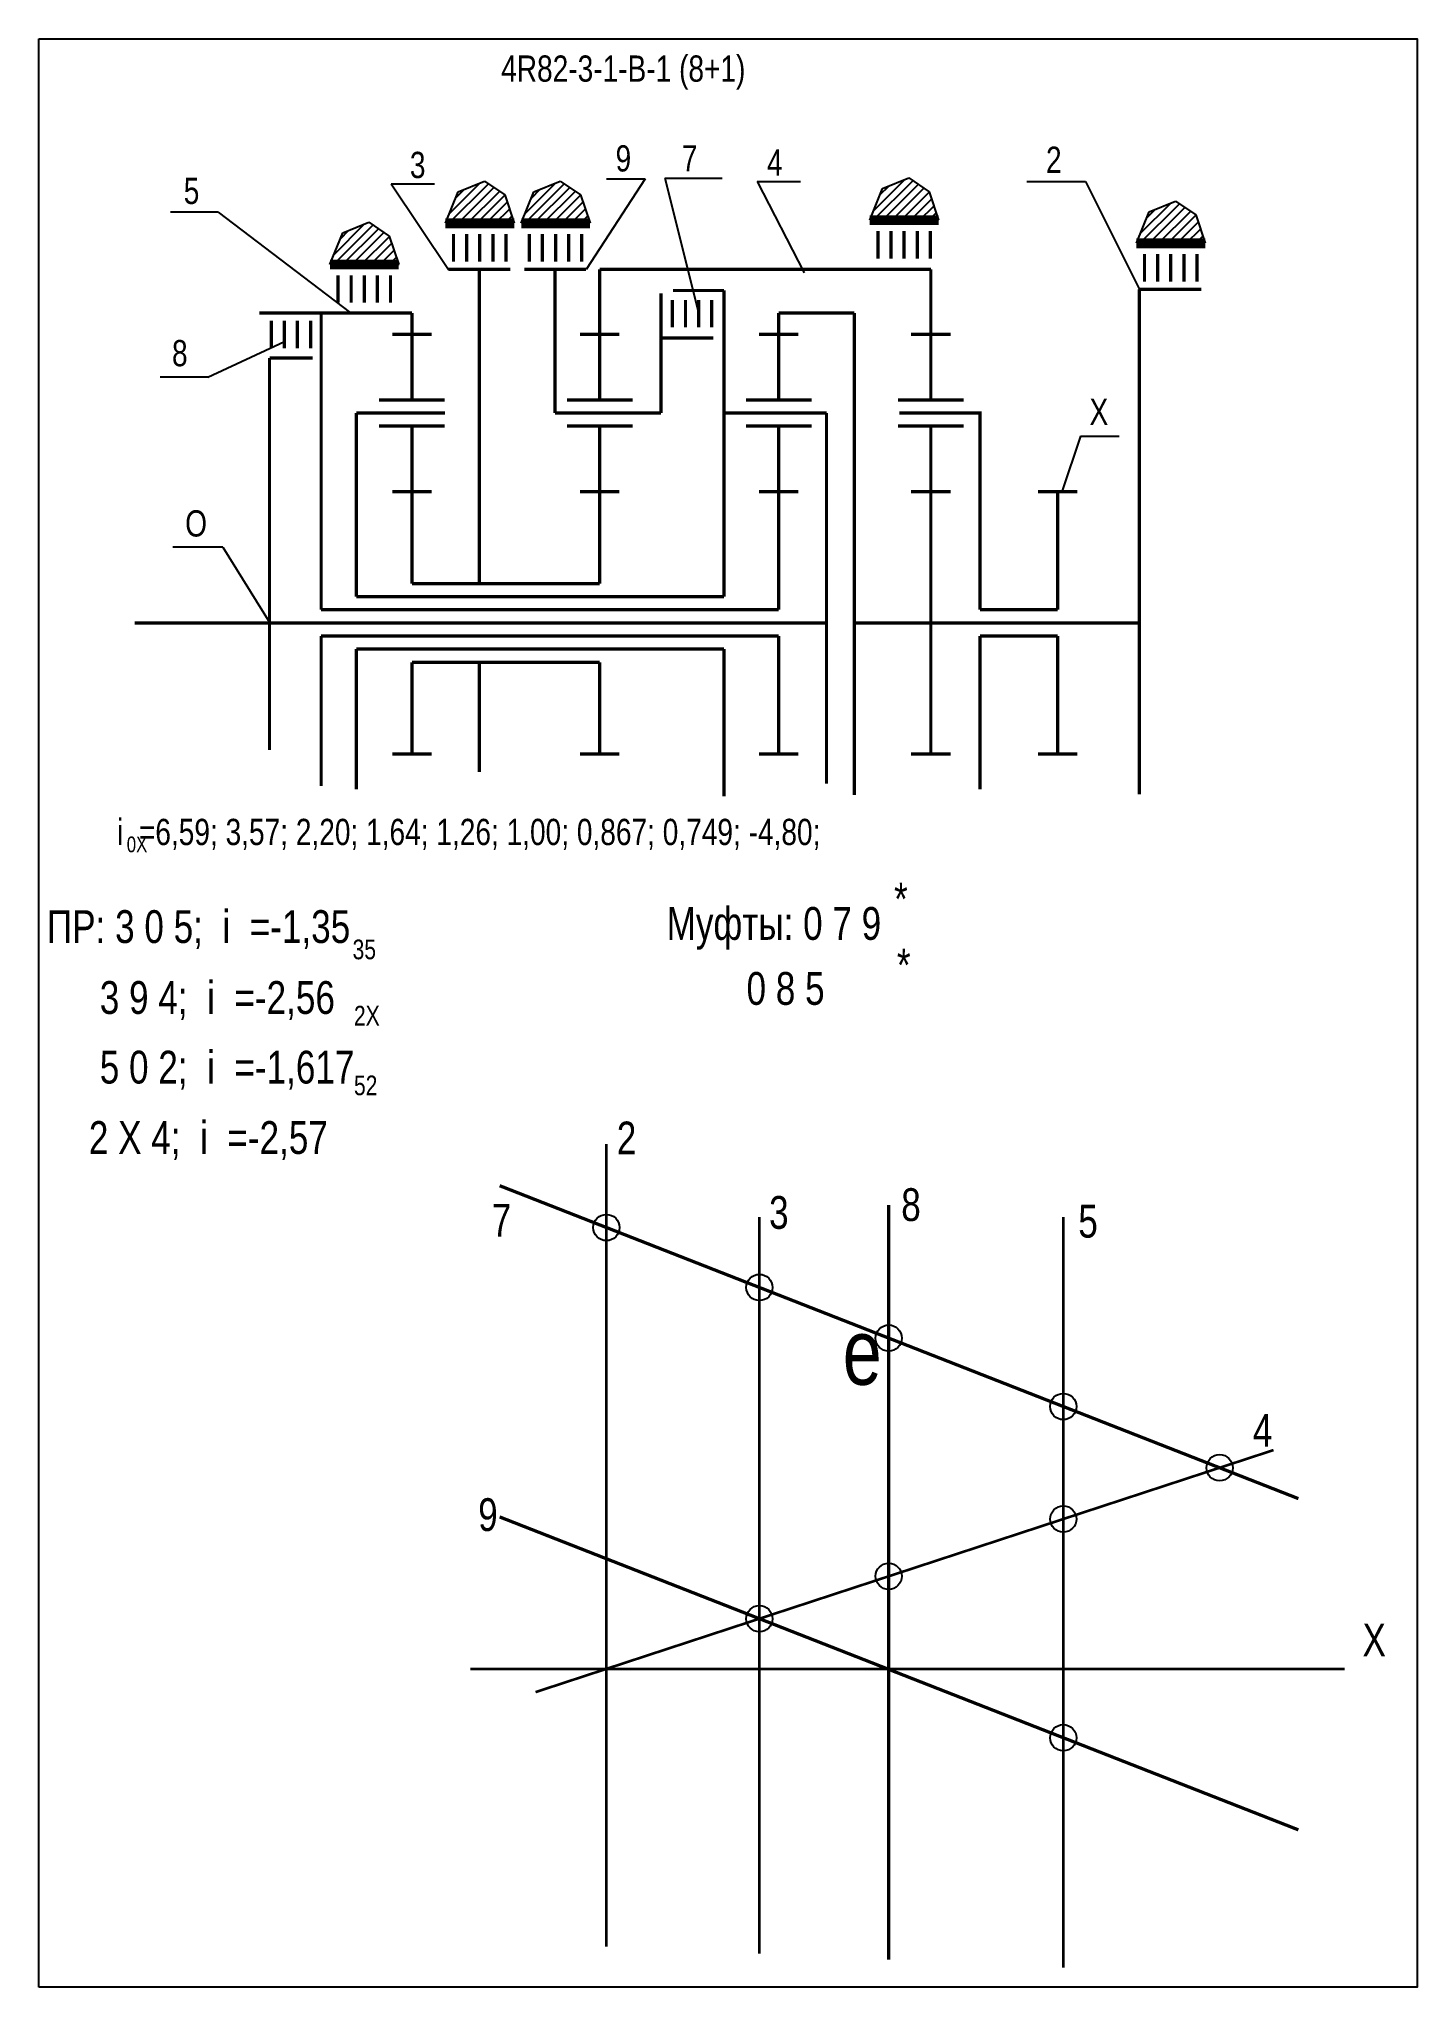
# Model space of a CAD drawing. Extents: x -352 to -142, y 153 to 450.
import ezdxf

# ---------------------------------------------------------------- set-up
doc = ezdxf.new("R2010")
doc.units = 0
doc.header["$LTSCALE"] = 15
doc.layers.get('0').update_dxf_attribs({"linetype": 'CONTINUOUS'})
doc.layers.add('DIM', color=92, linetype='CONTINUOUS')
doc.layers.add('MAIN', color=5, linetype='CONTINUOUS')
doc.styles.add('AMK', font='amk.shx', dxfattribs={"width": 0.8})

msp = doc.modelspace()

# ---------------------------------------------------------------- hatches: boundary and pattern name
at = {"layer": 'DIM'}
h = msp.add_hatch(dxfattribs=at)
h.set_pattern_fill('_USER', color=0, angle=45, style=0, pattern_type=0)
h.set_pattern_definition([(45, (-38.254, -3.942), (-0.7071068, 0.7071068), [])])
h.paths.add_polyline_path([(-288.55, 426.58), (-290.49, 421.76), (-280, 421.76), (-281.45, 426.08), (-284.56, 428.19)])
h = msp.add_hatch(dxfattribs=at)
h.set_pattern_fill('_USER', color=0, angle=45, style=0, pattern_type=0)
h.set_pattern_definition([(45, (-26.7075, -3.942), (-0.7071068, 0.7071068), [])])
h.paths.add_polyline_path([(-277, 426.58), (-278.95, 421.76), (-268.45, 421.76), (-269.9, 426.08), (-273.02, 428.19)])
h = msp.add_hatch(dxfattribs=at)
h.set_pattern_fill('_USER', color=0, angle=45, style=0, pattern_type=0)
h.set_pattern_definition([(45, (26.4144, -3.4683), (-0.7071068, 0.7071068), [])])
h.paths.add_polyline_path([(-223.88, 427.05), (-225.83, 422.23), (-215.33, 422.23), (-216.78, 426.55), (-219.89, 428.67)])
h = msp.add_hatch(dxfattribs=at)
h.set_pattern_fill('_USER', color=0, angle=45, style=0, pattern_type=0)
h.set_pattern_definition([(45, (67.0444, -6.9894), (-0.7071068, 0.7071068), [])])
h.paths.add_polyline_path([(-183.25, 423.53), (-185.2, 418.71), (-174.7, 418.71), (-176.15, 423.03), (-179.26, 425.15)])
h = msp.add_hatch(dxfattribs=at)
h.set_pattern_fill('_USER', color=0, angle=45, style=0, pattern_type=0)
h.set_pattern_definition([(45, (-55.8574, -10.2143), (-0.7071068, 0.7071068), [])])
h.paths.add_polyline_path([(-306.15, 420.3), (-308.1, 415.48), (-297.6, 415.48), (-299.05, 419.81), (-302.17, 421.92)])

# ---------------------------------------------------------------- linework, layer by layer
at = {"const_width": 0.4}
for points in [[(-265.96, 281.39), (-265.96, 159.02)], [(-242.64, 270.29), (-242.64, 157.96)], [(-196.34, 270.29), (-196.34, 155.84)], [(-276.76, 197.83), (-164.3, 234.73)]]:
    msp.add_lwpolyline(points, dxfattribs=at)
at = {"layer": 'DIM', "color": 0}
for p, q in [((-298.75, 427.8), (-292.18, 427.8)), ((-298.75, 427.8), (-290.03, 414.74)), ((-288.55, 426.58), (-284.56, 428.19)), ((-284.56, 428.19), (-281.45, 426.08)), ((-277, 426.58), (-273.02, 428.19)), ((-273.02, 428.19), (-269.9, 426.08)), ((-260.03, 428.55), (-269.07, 414.74)), ((-265.94, 428.55), (-260.03, 428.55)), ((-257.06, 428.62), (-248.33, 428.62)), ((-257.06, 428.62), (-251.91, 408.17)), ((-242.97, 428.15), (-236.4, 428.15)), ((-242.97, 428.15), (-235.83, 414.21)), ((-223.88, 427.05), (-219.89, 428.67)), ((-219.89, 428.67), (-216.78, 426.55)), ((-201.9, 428.15), (-192.97, 428.15)), ((-192.97, 428.15), (-184.73, 411.69)), ((-290.49, 421.76), (-288.55, 426.58)), ((-281.45, 426.08), (-280, 421.76)), ((-278.95, 421.76), (-277, 426.58)), ((-269.9, 426.08), (-268.45, 421.76)), ((-225.83, 422.23), (-223.88, 427.05)), ((-216.78, 426.55), (-215.33, 422.23)), ((-183.25, 423.53), (-179.26, 425.15)), ((-179.26, 425.15), (-176.15, 423.03)), ((-325.13, 423.45), (-332.39, 423.45)), ((-325.13, 423.45), (-304.96, 408.09)), ((-306.15, 420.3), (-302.17, 421.92)), ((-302.17, 421.92), (-299.05, 419.81)), ((-185.2, 418.71), (-183.25, 423.53)), ((-176.15, 423.03), (-174.7, 418.71)), ((-308.1, 415.48), (-306.15, 420.3)), ((-299.05, 419.81), (-297.6, 415.48)), ((-289.24, 421.57), (-282.33, 421.57)), ((-277.69, 421.57), (-270.78, 421.57)), ((-183.94, 418.52), (-177.03, 418.52)), ((-306.84, 415.3), (-299.93, 415.3)), ((-326.68, 398.28), (-315.04, 403.76)), ((-326.68, 398.28), (-333.94, 398.28)), ((-326.68, 398.28), (-326.68, 398.28)), ((-193.72, 389.3), (-196.54, 380.84)), ((-193.72, 389.3), (-187.81, 389.3)), ((-324.4, 372.4), (-332.01, 372.4)), ((-324.4, 372.4), (-317.27, 360.84))]:
    msp.add_line(p, q, dxfattribs=at)
for points, const_width in [([(-285.32, 414.74), (-285.32, 366.84)], 0.5), ([(-273.78, 414.74), (-273.78, 392.84)], 0.5), ([(-266.97, 414.74), (-216.52, 414.74)], 0.5), ([(-257.62, 392.84), (-257.62, 411.07)], 0.5), ([(-248.03, 411.52), (-255.8, 411.52)], 0.5), ([(-244.32, 392.84), (-248.03, 392.84), (-248.03, 411.52)], 0.5), ([(-184.73, 411.69), (-184.73, 360.84)], 0.5), ([(-309.43, 408.09), (-309.43, 362.84)], 0.5), ([(-295.59, 408.09), (-309.43, 408.09)], 0.5), ([(-239.7, 408.09), (-228.16, 408.09)], 0.5), ([(-228.16, 408.09), (-228.16, 360.84)], 0.5), ([(-317.3, 401.24), (-310.72, 401.24)], 0.5), ([(-317.3, 401.24), (-317.3, 341.45)], 0.5), ([(-299.83, 392.84), (-304.07, 392.84)], 0.5), ([(-304.07, 392.84), (-304.07, 364.84)], 0.5), ([(-271.63, 392.84), (-273.78, 392.84)], 0.5), ([(-248.03, 392.84), (-248.03, 364.84)], 0.5), ([(-232.42, 392.84), (-232.42, 360.84)], 0.5), ([(-211.99, 392.84), (-209.02, 392.84), (-209.02, 362.84)], 0.5), ([(-295.59, 366.84), (-266.97, 366.84)], 0.5), ([(-309.43, 362.84), (-239.7, 362.84)], 0.5), ([(-304.07, 364.84), (-248.03, 364.84)], 0.5), ([(-209.02, 362.84), (-197.18, 362.84)], 0.5), ([(-337.85, 360.84), (-266.97, 360.84)], 0.5), ([(-266.97, 360.84), (-232.42, 360.84)], 0.5), ([(-232.42, 360.84), (-232.42, 336.32)], 0.5), ([(-228.16, 360.84), (-228.16, 334.58)], 0.5), ([(-228.16, 360.84), (-184.73, 360.84)], 0.5), ([(-184.73, 360.84), (-184.73, 334.72)], 0.5), ([(-309.43, 358.84), (-239.7, 358.84)], 0.5), ([(-309.43, 358.84), (-309.43, 335.99)], 0.5), ([(-304.07, 356.84), (-248.03, 356.84)], 0.5), ([(-304.07, 356.84), (-304.07, 335.49)], 0.5), ([(-248.03, 356.84), (-248.03, 334.38)], 0.5), ([(-209.02, 358.84), (-197.18, 358.84)], 0.5), ([(-209.02, 358.84), (-209.02, 335.49)], 0.5), ([(-295.59, 354.84), (-266.97, 354.84)], 0.5), ([(-285.32, 354.84), (-285.32, 338.11)], 0.5), ([(-160.51, 227.33), (-282.23, 275.04)], 0.5), ([(-222.94, 272.1), (-222.94, 157.06)], 0.5), ([(-160.51, 176.83), (-282.23, 224.54)], 0.5), ([(-286.69, 201.37), (-153.47, 201.37)], 0.4)]:
    msp.add_lwpolyline(points, dxfattribs=dict(at, const_width=const_width))
msp.add_lwpolyline([(-309.43, 362.84, 0.5, 0.5, 0), (-239.7, 362.84, 0.5, 0.5, 0)], format="xyseb", dxfattribs=at)
for centre in [(-265.96, 268.66), (-242.64, 259.52), (-222.94, 251.8), (-196.34, 241.37), (-172.52, 232.04), (-196.34, 224.22), (-222.94, 215.49), (-242.64, 209.02), (-196.34, 190.87)]:
    msp.add_circle(centre, 2, dxfattribs=at)
at = {"layer": 'MAIN'}
for points in [[(-352.43, 152.87), (-352.43, 449.87)], [(-352.43, 449.87), (-142.43, 449.87), (-142.43, 152.87), (-352.43, 152.87)]]:
    msp.add_lwpolyline(points, dxfattribs=at)
at = {"layer": 'MAIN', "color": 0}
for points, const_width in [([(-290.49, 421.76), (-280, 421.76)], 1.5), ([(-278.95, 421.76), (-268.45, 421.76)], 1.5), ([(-225.83, 422.23), (-215.33, 422.23)], 1.5), ([(-281.26, 420.11), (-281.26, 415.91)], 0.5), ([(-269.71, 420.11), (-269.71, 415.91)], 0.5), ([(-216.59, 420.58), (-216.59, 416.38)], 0.5), ([(-185.2, 418.71), (-174.7, 418.71)], 1.5), ([(-308.1, 415.48), (-297.6, 415.48)], 1.5), ([(-175.96, 417.06), (-175.96, 412.86)], 0.5), ([(-298.86, 413.83), (-298.86, 409.64)], 0.5), ([(-290.03, 414.74), (-280.62, 414.74)], 0.5), ([(-278.48, 414.74), (-269.07, 414.74)], 0.5), ([(-266.97, 404.84), (-266.97, 414.74)], 0.5), ([(-216.52, 394.84), (-216.52, 414.74)], 0.5), ([(-249.91, 410.08), (-249.91, 405.88)], 0.5), ([(-184.73, 411.69), (-175.32, 411.69)], 0.5), ([(-318.84, 408.09), (-309.43, 408.09)], 0.5), ([(-295.59, 404.84), (-295.59, 408.09)], 0.5), ([(-239.7, 404.84), (-239.7, 408.09)], 0.5), ([(-295.59, 404.84), (-298.59, 404.84)], 0.5), ([(-295.59, 394.84), (-295.59, 404.84)], 0.5), ([(-295.59, 404.84), (-292.59, 404.84)], 0.5), ([(-266.97, 404.84), (-269.97, 404.84)], 0.5), ([(-266.97, 394.84), (-266.97, 404.84)], 0.5), ([(-266.97, 404.84), (-263.97, 404.84)], 0.5), ([(-257.62, 404.29), (-249.68, 404.29)], 0.5), ([(-239.7, 404.84), (-242.7, 404.84)], 0.5), ([(-239.7, 394.84), (-239.7, 404.84)], 0.5), ([(-239.7, 404.84), (-236.7, 404.84)], 0.5), ([(-216.52, 404.84), (-219.52, 404.84)], 0.5), ([(-216.52, 404.84), (-213.52, 404.84)], 0.5), ([(-290.58, 392.84), (-299.83, 392.84)], 0.5), ([(-257.62, 392.84), (-271.63, 392.84)], 0.5), ([(-232.42, 392.84), (-244.32, 392.84)], 0.5), ([(-211.99, 392.84), (-221.32, 392.84)], 0.5), ([(-295.59, 390.84), (-300.59, 390.84)], 0.5), ([(-295.59, 380.84), (-295.59, 390.84), (-290.59, 390.84)], 0.5), ([(-266.97, 390.84), (-271.97, 390.84)], 0.5), ([(-266.97, 380.84), (-266.97, 390.84), (-261.97, 390.84)], 0.5), ([(-239.7, 390.84), (-244.7, 390.84)], 0.5), ([(-239.7, 380.84), (-239.7, 390.84), (-234.7, 390.84)], 0.5), ([(-216.52, 390.84), (-221.52, 390.84)], 0.5), ([(-216.52, 380.84), (-216.52, 390.84), (-211.52, 390.84)], 0.5), ([(-295.59, 380.84), (-298.59, 380.84)], 0.5), ([(-295.59, 366.84), (-295.59, 380.84)], 0.5), ([(-295.59, 380.84), (-292.59, 380.84)], 0.5), ([(-266.97, 380.84), (-269.97, 380.84)], 0.5), ([(-266.97, 366.84), (-266.97, 380.84)], 0.5), ([(-266.97, 380.84), (-263.97, 380.84)], 0.5), ([(-239.7, 380.84), (-242.7, 380.84)], 0.5), ([(-239.7, 362.84), (-239.7, 380.84)], 0.5), ([(-239.7, 380.84), (-236.7, 380.84)], 0.5), ([(-216.52, 380.84), (-219.52, 380.84)], 0.5), ([(-216.52, 360.84), (-216.52, 380.84)], 0.5), ([(-216.52, 380.84), (-213.52, 380.84)], 0.5), ([(-197.18, 380.84), (-200.18, 380.84)], 0.5), ([(-197.18, 380.84), (-194.18, 380.84)], 0.5), ([(-197.18, 362.84), (-197.18, 380.84)], 0.5), ([(-216.52, 360.84), (-216.52, 340.84)], 0.5), ([(-239.7, 358.84), (-239.7, 340.84)], 0.5), ([(-197.18, 358.84), (-197.18, 340.84)], 0.5), ([(-295.59, 354.84), (-295.59, 340.84)], 0.5), ([(-266.97, 354.84), (-266.97, 340.84)], 0.5), ([(-295.59, 340.84), (-298.59, 340.84)], 0.5), ([(-295.59, 340.84), (-292.59, 340.84)], 0.5), ([(-266.97, 340.84), (-269.97, 340.84)], 0.5), ([(-266.97, 340.84), (-263.97, 340.84)], 0.5), ([(-239.7, 340.84), (-242.7, 340.84)], 0.5), ([(-239.7, 340.84), (-236.7, 340.84)], 0.5), ([(-216.52, 340.84), (-219.52, 340.84)], 0.5), ([(-216.52, 340.84), (-213.52, 340.84)], 0.5), ([(-197.18, 340.84), (-200.18, 340.84)], 0.5), ([(-197.18, 340.84), (-194.18, 340.84)], 0.5)]:
    msp.add_lwpolyline(points, dxfattribs=dict(at, const_width=const_width))
for points in [[(-289.26, 420.11, 0.5, 0.5, 0), (-289.26, 415.91, 0.5, 0.5, 0)], [(-287.26, 420.11, 0.5, 0.5, 0), (-287.26, 415.91, 0.5, 0.5, 0)], [(-285.26, 420.11, 0.5, 0.5, 0), (-285.26, 415.91, 0.5, 0.5, 0)], [(-283.26, 420.11, 0.5, 0.5, 0), (-283.26, 415.91, 0.5, 0.5, 0)], [(-277.71, 420.11, 0.5, 0.5, 0), (-277.71, 415.91, 0.5, 0.5, 0)], [(-275.71, 420.11, 0.5, 0.5, 0), (-275.71, 415.91, 0.5, 0.5, 0)], [(-273.71, 420.11, 0.5, 0.5, 0), (-273.71, 415.91, 0.5, 0.5, 0)], [(-271.71, 420.11, 0.5, 0.5, 0), (-271.71, 415.91, 0.5, 0.5, 0)], [(-224.59, 420.58, 0.5, 0.5, 0), (-224.59, 416.38, 0.5, 0.5, 0)], [(-222.59, 420.58, 0.5, 0.5, 0), (-222.59, 416.38, 0.5, 0.5, 0)], [(-220.59, 420.58, 0.5, 0.5, 0), (-220.59, 416.38, 0.5, 0.5, 0)], [(-218.59, 420.58, 0.5, 0.5, 0), (-218.59, 416.38, 0.5, 0.5, 0)], [(-183.96, 417.06, 0.5, 0.5, 0), (-183.96, 412.86, 0.5, 0.5, 0)], [(-181.96, 417.06, 0.5, 0.5, 0), (-181.96, 412.86, 0.5, 0.5, 0)], [(-179.96, 417.06, 0.5, 0.5, 0), (-179.96, 412.86, 0.5, 0.5, 0)], [(-177.96, 417.06, 0.5, 0.5, 0), (-177.96, 412.86, 0.5, 0.5, 0)], [(-306.86, 413.83, 0.5, 0.5, 0), (-306.86, 409.64, 0.5, 0.5, 0)], [(-304.86, 413.83, 0.5, 0.5, 0), (-304.86, 409.64, 0.5, 0.5, 0)], [(-302.86, 413.83, 0.5, 0.5, 0), (-302.86, 409.64, 0.5, 0.5, 0)], [(-300.86, 413.83, 0.5, 0.5, 0), (-300.86, 409.64, 0.5, 0.5, 0)], [(-255.91, 410.08, 0.5, 0.5, 0), (-255.91, 405.88, 0.5, 0.5, 0)], [(-253.91, 410.08, 0.5, 0.5, 0), (-253.91, 405.88, 0.5, 0.5, 0)], [(-251.91, 410.08, 0.5, 0.5, 0), (-251.91, 405.88, 0.5, 0.5, 0)], [(-317.04, 406.92, 0.5, 0.5, 0), (-317.04, 402.72, 0.5, 0.5, 0)], [(-315.04, 406.92, 0.5, 0.5, 0), (-315.04, 402.72, 0.5, 0.5, 0)], [(-313.04, 406.92, 0.5, 0.5, 0), (-313.04, 402.72, 0.5, 0.5, 0)], [(-311.04, 406.92, 0.5, 0.5, 0), (-311.04, 402.72, 0.5, 0.5, 0)], [(-290.59, 394.84, 0.5, 0.5, 0), (-300.59, 394.84, 0.5, 0.5, 0)], [(-261.97, 394.84, 0.5, 0.5, 0), (-271.97, 394.84, 0.5, 0.5, 0)], [(-234.7, 394.84, 0.5, 0.5, 0), (-244.7, 394.84, 0.5, 0.5, 0)], [(-211.52, 394.84, 0.5, 0.5, 0), (-221.52, 394.84, 0.5, 0.5, 0)]]:
    msp.add_lwpolyline(points, format="xyseb", dxfattribs=at)

# ---------------------------------------------------------------- texts
at = {"layer": 'DIM', "color": 0, "style": 'AMK', "width": 0.8}
for s, height, p in [('4R82-3-1-B-1 (8+1)', 4, (-282, 443.35)), ('9', 4, (-264.56, 429.66)), ('7', 4, (-254.48, 429.66)), ('3', 4, (-295.91, 428.66)), ('4', 4, (-241.49, 429.03)), ('2', 4, (-198.97, 429.45)), ('5', 4, (-330.37, 424.7)), ('8', 4, (-332.16, 399.97)), ('X', 4, (-192.34, 391.02)), ('O', 4, (-330.15, 374.01)), ('i  =6,59; 3,57; 2,20; 1,64; 1,26; 1,00; 0,867; 0,749; -4,80; ', 4, (-340.53, 326.97)), ('0X', 2.4, (-339.06, 325.87)), ('*', 5, (-222.12, 316.25)), (' ПР: 3 0 5;  i  =-1,35', 5, (-352.7, 312.04)), ('Муфты: 0 7 9', 5, (-256.78, 312.52)), ('35', 3, (-304.64, 309.56)), ('*', 5, (-221.69, 306.18)), ('    3 9 4;  i  =-2,56', 5, (-349.11, 301.23)), ('       0 8 5', 5, (-255.01, 302.61)), ('2X', 3, (-304.43, 299.46)), ('    5 0 2;  i  =-1,617', 5, (-349.11, 290.61)), ('52', 3, (-304.43, 288.83)), ('     2 X 4;  i  =-2,57', 5, (-352.26, 279.88)), ('2', 5, (-264.38, 279.81)), ('3', 5, (-241.17, 268.46)), ('8', 5, (-221.03, 269.65)), ('7', 5, (-283.44, 267.27)), ('5', 5, (-194.05, 267.12)), ('e', 10, (-229.95, 244.69)), ('4', 5, (-167.45, 235.24)), ('9', 5, (-285.5, 222.39)), ('X', 5, (-150.74, 203.29))]:
    msp.add_text(s, height=height, dxfattribs=at).set_placement(p)

doc.saveas('drawing.dxf')
